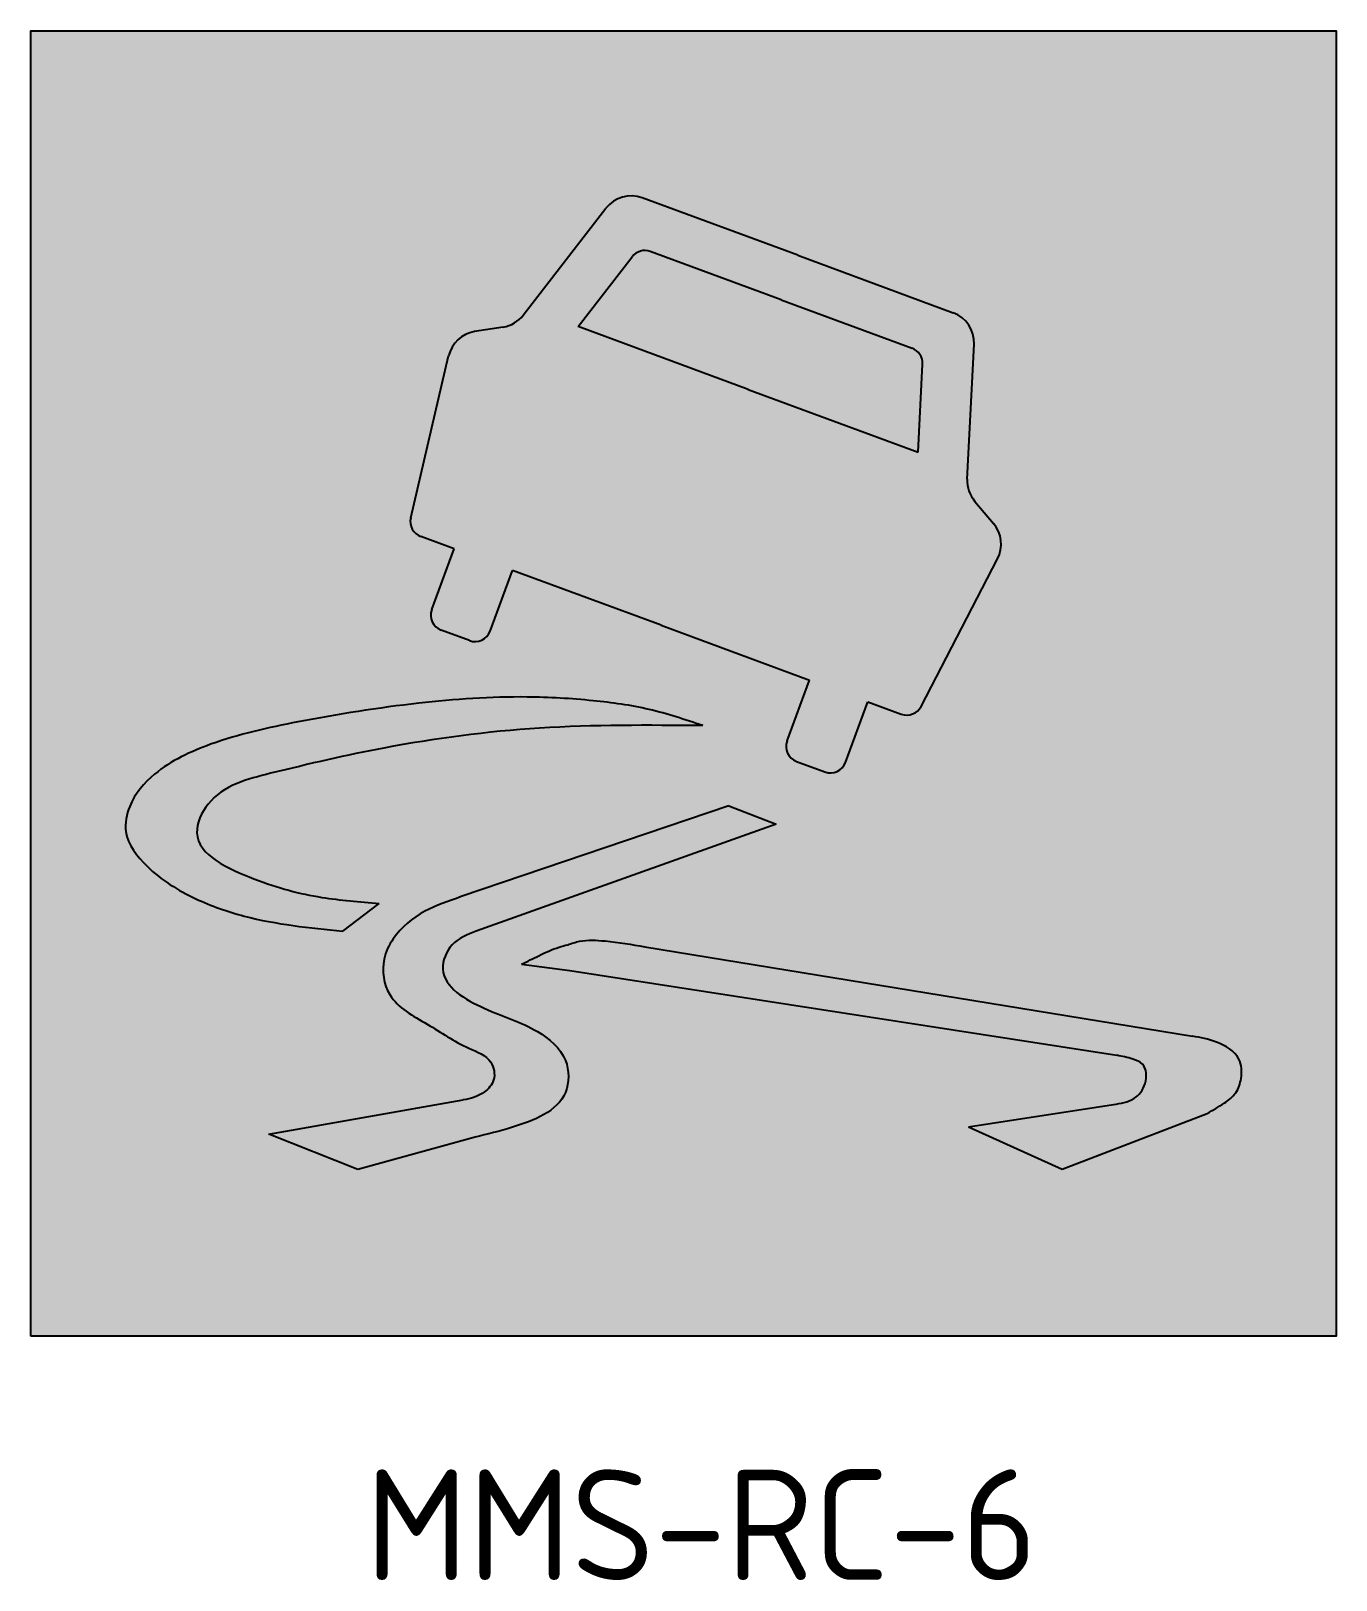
# Model space of a CAD drawing. Extents: x 158 to 359, y 73 to 242.
# Drawn here: x 157.8 to 217.8, y 170.8 to 242.1 of the extents above.
import ezdxf

# ---------------------------------------------------------------- set-up
doc = ezdxf.new("R2010")
doc.units = 0
doc.header["$LTSCALE"] = 0.3
doc.header["$MEASUREMENT"] = 0
doc.layers.add('L25', color=1, linetype='CONTINUOUS')
doc.layers.add('yellow', color=50, linetype='CONTINUOUS')
doc.styles.add('iso', font='iso3098b.shx')

msp = doc.modelspace()

# ---------------------------------------------------------------- hatches: boundary and pattern name
at = {"layer": 'L25'}
h = msp.add_hatch(color=256, dxfattribs=at)
edge = h.paths.add_edge_path(flags=16)
edge.add_arc((198.057249461621, 226.7778349656129), 0.7349230198909287, 357.1525925236992, 429.717440911082)
edge.add_line((198.3120106299971, 227.4671887153331), (192.2934629260604, 229.6914346059187))
edge.add_line((192.2934629260656, 229.6914346059158), (186.2749152221297, 231.9156804965017))
edge.add_arc((186.0201540537537, 231.2263267467814), 0.7349230198909287, 69.71744091106892, 142.2822892984539)
edge.add_line((185.438804615154, 231.6759317683333), (182.9555688613137, 228.465051902215))
edge.add_line((182.9555688613137, 228.465051902215), (190.7725969555823, 225.576150215202))
edge.add_line((190.772596955578, 225.5761502152048), (198.5896250498477, 222.687248528189))
edge.add_line((198.5896250498477, 222.687248528189), (198.7912651281615, 226.7413267961343))
edge = h.paths.add_edge_path()
edge.add_arc((199.689555457237, 227.7236126543627), 1.469846039781857, 357.152592523724, 429.7174409110719)
edge.add_line((200.199077793986, 229.1023201538031), (193.051897518692, 231.7436693859787))
edge.add_line((193.0518975186961, 231.743669385976), (185.9047172434007, 234.3850186181515))
edge.add_arc((185.3951949066503, 233.0063111187097), 1.469846039781857, 69.71744091108191, 142.2822892984287)
edge.add_line((184.2324960294502, 233.9055211618146), (180.4350638418156, 228.9953556508036))
edge.add_arc((179.2723649646155, 229.8945656939069), 1.469846039781857, 279.20315073379084, 322.28228929843937, ccw=False)
edge.add_line((179.5074454829081, 228.4436402890094), (178.1962691923554, 228.2312020748078))
edge.add_arc((178.4313497106486, 226.7802766699087), 1.469846039781857, 99.20315073382284, 166.8166874414052)
edge.add_line((177.0002409209425, 227.115500494671), (175.2571696421475, 219.67413015073))
edge.add_arc((175.972724037, 219.5065182383489), 0.7349230198909287, 166.8166874414079, 249.7174409110368)
edge.add_line((175.7179628686248, 218.8171644886288), (177.2551564356472, 218.2490712138585))
edge.add_line((177.2551564356464, 218.24907121386), (176.2231333578901, 215.4565381799275))
edge.add_arc((176.9124871076109, 215.2017770115531), 0.7349230198909287, 159.7174409110862, 249.717440911082)
edge.add_line((176.6577259392357, 214.512423261833), (177.9625940675392, 214.0301893883315))
edge.add_arc((178.2173552359138, 214.7195431380517), 0.7349230198909287, 249.7174409110863, 339.7174409110863)
edge.add_line((178.9067089856345, 214.4647819696771), (179.9387320633916, 217.2573150036068))
edge.add_line((179.9387320633908, 217.2573150036068), (186.7658127188594, 214.7342634570208))
edge.add_line((186.7658127188594, 214.7342634570208), (193.5928933743266, 212.2112119104349))
edge.add_line((193.5928933743266, 212.2112119104349), (192.5608702965695, 209.4186788765038))
edge.add_arc((193.2502240462896, 209.1639177081295), 0.7349230198909287, 159.7174409110676, 249.7174409110646)
edge.add_line((192.9954628779153, 208.4745639584092), (194.3003310062179, 207.992330084905))
edge.add_arc((194.5550921745923, 208.681683834625), 0.7349230198909287, 249.7174409110689, 339.7174409110676)
edge.add_line((195.2444459243126, 208.4269226662491), (196.2764690020711, 211.2194557001789))
edge.add_line((196.2764690020711, 211.2194557001789), (197.8136625690913, 210.6513624254087))
edge.add_arc((198.0684237374679, 211.3407161751303), 0.7349230198909287, 249.7174409111171, 332.6181943807439)
edge.add_line((198.7210070681787, 211.0027119715413), (202.2360640293301, 217.7892180415696))
edge.add_arc((200.9308973679081, 218.4652264487462), 1.469846039781857, 332.6181943807476, 400.231731088328)
edge.add_line((202.0530343492729, 219.4145714733364), (201.1951276067252, 220.4286273302047))
edge.add_arc((202.3172645880906, 221.3779723547948), 1.469846039781857, 177.1525925237143, 220.2317310883641, ccw=False)
edge.add_line((200.8492332550081, 221.4509886937519), (201.1575867903173, 227.6505963154056))
h = msp.add_hatch(color=256, dxfattribs=at)
edge = h.paths.add_edge_path()
edge.add_spline(control_points=[(188.6858272026437, 210.1184992635136), (187.8712863241166, 210.3929407566053), (186.2309591521265, 210.9456126360741), (183.5034729599926, 211.3120545570035), (179.9608962599616, 211.523762134836), (175.4065433301994, 211.2002840675746), (170.5463486530172, 210.4322612284019), (166.4174231768843, 209.5178332761305), (163.6569650729948, 208.2478174402229), (162.3159309960212, 206.6875142524266), (161.9896128772242, 204.9776419643989), (163.278504362481, 203.3292492274176), (165.2360211637183, 202.1307055523109), (168.2947471873832, 201.0509686625876), (170.6087316348772, 200.8246668867135), (172.1325736758192, 200.6756390225072)], knot_values=[0, 0, 0, 0, 0.5416870776609061, 1.090852596384985, 1.730996138705006, 2.781858136533943, 3.965468945068126, 4.837012895507593, 5.4519056609939, 5.847260758112938, 6.090942255522537, 6.485713405331295, 7.050803093725868, 7.550433971548412, 8.51400525979364, 8.51400525979364, 8.51400525979364, 8.51400525979364], degree=3, periodic=0)
edge.add_line((172.1325736758192, 200.6756390225072), (173.8089042732257, 201.9469859963779))
edge.add_spline(control_points=[(173.8089042732257, 201.9469859963779), (172.9106854324092, 202.0187455142168), (170.9199050894404, 202.1777907613692), (168.1988043241527, 202.9093613779224), (164.8809006765223, 204.4364589134668), (166.1487209358813, 207.2586282268559), (169.588228903315, 208.1305820780391), (174.5794667011766, 209.2942453741281), (181.2815156164789, 210.1841755367094), (186.1859388984789, 210.1406732827066), (188.6858272026437, 210.1184992635136)], knot_values=[0, 0, 0, 0, 0.5592214660238373, 1.23943859929996, 1.949147645927528, 2.246767017702443, 2.919630930311256, 4.043406259745064, 5.563059390706766, 7.142975309375855, 7.142975309375855, 7.142975309375855, 7.142975309375855], degree=3, periodic=0)
h = msp.add_hatch(color=256, dxfattribs=at)
edge = h.paths.add_edge_path()
edge.add_line((189.8839489962087, 206.4376056118689), (177.582469840848, 202.2621532233285))
edge.add_spline(control_points=[(177.5824698408483, 202.2621532233285), (176.9725132173894, 202.0342795769158), (175.8234509798315, 201.6786832689966), (174.5475766834199, 200.6256497826575), (173.8608021612814, 199.2198369894821), (174.1390785365245, 197.4037507452271), (176.0876235646106, 196.4115766725852), (177.5490314608696, 195.3865618503032), (179.0027916539392, 194.8744952459671), (179.1982732779328, 193.8272591072646), (178.5868171391894, 193.1331044693965), (178.0239255913929, 192.9733716120437), (177.6740168674355, 192.9106103551761)], knot_values=[0, 0, 0, 0, 2.415793174369011, 5.04692196239813, 6.450628076639541, 8.686948355384974, 11.67502771204002, 14.68426181382272, 16.3144967820663, 17.43265692143183, 18.37813636492634, 19.79927411136993, 19.79927411136993, 19.79927411136993, 19.79927411136993], degree=3, periodic=0)
edge.add_line((177.6740168675524, 192.9106103551973), (168.7390649348021, 191.3301955996311))
edge.add_line((168.7390649348021, 191.3301955996311), (172.8320840222855, 189.7073485945158))
edge.add_line((172.8320840222855, 189.7073485945158), (178.2179781942374, 191.1984173124829))
edge.add_spline(control_points=[(178.2179781942374, 191.1984173124815), (178.7782548403361, 191.3357058940547), (180.2552156946876, 191.6976161434734), (182.5519126456586, 192.5922306402127), (182.5523238985866, 194.9689268255562), (180.8619480744745, 196.3611676277238), (178.7639477527475, 196.937562895734), (176.3349567287438, 198.3447746573592), (177.0718625623822, 200.2073012087426), (177.8615057899158, 200.5120089333084), (178.2709330169192, 200.6699988132508)], knot_values=[0, 0, 0, 0, 0.3747530801700605, 0.9878970207185565, 1.296632779270013, 1.685716893694251, 2.247162543752035, 2.799050735668432, 3.049428061244749, 3.319041370448513, 3.319041370448513, 3.319041370448513, 3.319041370448513], degree=3, periodic=0)
edge.add_line((178.2709330169184, 200.6699988132508), (192.0552481697482, 205.590971870946))
edge.add_line((192.0552481697482, 205.590971870946), (189.8839489962087, 206.4376056118689))
h = msp.add_hatch(color=256, dxfattribs=at)
edge = h.paths.add_edge_path()
edge.add_spline(control_points=[(211.8785755797661, 192.2937130945139), (212.1399974438921, 192.4414177758887), (212.6086157602217, 192.7061895054117), (213.2447046363361, 193.1956666542243), (213.4971929617851, 193.9513953668767), (213.434472568558, 194.9946263072013), (212.3530656765939, 195.629166519766), (211.57195696209, 195.7749628471132), (211.2092447943552, 195.8426641810732)], knot_values=[0, 0, 0, 0, 0.1907927476200307, 0.3420103228799632, 0.4899781442306991, 0.6784967849629409, 0.9512756992139102, 1.187750479095104, 1.187750479095104, 1.187750479095104, 1.187750479095104], degree=3, periodic=0)
edge.add_line((211.2092447943552, 195.8426641810747), (186.0249609458532, 199.9512554482346))
edge.add_spline(control_points=[(186.0249609458523, 199.9512554482333), (185.4192000198317, 200.0548767259942), (184.4310607097714, 200.223907532565), (183.210688055949, 200.2898767936833), (182.6571759420208, 200.1062569765974), (182.4752539286416, 200.0459069210518)], knot_values=[0, 0, 0, 0, 0.3897107739441669, 0.6357104242724734, 0.7561462260128669, 0.7561462260128669, 0.7561462260128669, 0.7561462260128669], degree=3, periodic=0)
edge.add_spline(control_points=[(182.4752539286416, 200.0459069210518), (182.3429186244282, 200.0113890214195), (181.8839579454782, 199.891675247794), (181.1847765757897, 199.5637398494008), (180.6218196522783, 199.27924985554), (180.3595346023582, 199.1467042394809)], knot_values=[0, 0, 0, 0, 0.08629186081751689, 0.299274417088949, 0.4850654581221187, 0.4850654581221187, 0.4850654581221187, 0.4850654581221187], degree=3, periodic=0)
edge.add_line((180.3595346023582, 199.1467042394809), (182.5690480759629, 198.8546728223453))
edge.add_line((182.5690480759629, 198.8546728223453), (207.7225054212367, 194.9641331402278))
edge.add_spline(control_points=[(207.7225054212367, 194.9641331402278), (207.9641512217968, 194.9150002866019), (208.3669197039729, 194.8331070162286), (209.088888544233, 194.5578872722178), (209.1314749258315, 193.6214731462222), (208.5331912726203, 192.8492275978008), (207.9033076909091, 192.7541798533915), (207.569294852294, 192.7037782111898)], knot_values=[0, 0, 0, 0, 0.1583582336528847, 0.263947088095816, 0.4530220257233103, 0.6350771175135966, 0.8406017914196752, 0.8406017914196752, 0.8406017914196752, 0.8406017914196752], degree=3, periodic=0)
edge.add_line((207.569294852294, 192.7037782111884), (200.9002684755327, 191.6786291093292))
edge.add_line((200.9002684755327, 191.6786291093292), (205.2094987217612, 189.7308403398688))
edge.add_line((205.2094987217612, 189.7308403398688), (211.8785755797657, 192.2937130945139))
at = {"layer": 'yellow'}
h = msp.add_hatch(color=256, dxfattribs=at)
h.paths.add_polyline_path([(217.8002575064471, 242.0548077980702), (157.8002575064471, 242.0548077980702), (157.8002575064471, 182.0548077980702), (217.8002575064471, 182.0548077980702)])
h.paths.add_polyline_path([(177.0002409209425, 227.115500494671, -0.3038877483758717), (178.1962691923554, 228.2312020748078), (179.5074454829081, 228.4436402890094, 0.1902137093961361), (180.4350638418156, 228.9953556508036), (184.2324960294502, 233.9055211618146, -0.327646698015043), (185.9047172434007, 234.3850186181515), (193.0518975186961, 231.743669385976), (200.199077793986, 229.1023201538031, -0.3276466980150512), (201.1575867903173, 227.6505963154056), (200.8492332550081, 221.4509886937519, 0.1902137093963258), (201.1951276067252, 220.4286273302047), (202.0530343492729, 219.4145714733364, -0.3038877483758178), (202.2360640293301, 217.7892180415696), (198.7210070681787, 211.0027119715413, -0.3783709861870639), (197.8136625690913, 210.6513624254087), (196.276469002071, 211.2194557001788), (195.2444459243126, 208.4269226662491, -0.4142135623722845), (194.3003310062179, 207.992330084905), (192.9954628779153, 208.4745639584092, -0.414213562372626), (192.5608702965695, 209.4186788765038), (193.5928933743266, 212.2112119104349), (186.7658127188594, 214.7342634570208), (179.9387320633915, 217.2573150036065), (178.9067089856345, 214.4647819696771, -0.4142135623729999), (177.9625940675392, 214.0301893883315), (176.6577259392357, 214.512423261833, -0.4142135623725716), (176.2231333578901, 215.4565381799275), (177.2551564356461, 218.249071213859), (175.7179628686248, 218.8171644886288, -0.3783709861860644), (175.2571696421475, 219.67413015073)], flags=16)
edge = h.paths.add_edge_path(flags=16)
edge.add_spline(control_points=[(172.1325736758192, 200.6756390225072), (170.6087316348773, 200.8246668867134), (168.2947471873833, 201.0509686625874), (165.2360211637184, 202.130705552311), (163.2785043624812, 203.3292492274176), (161.9896128772241, 204.9776419643989), (162.3159309960209, 206.6875142524265), (163.6569650729945, 208.247817440223), (166.4174231768842, 209.5178332761302), (170.5463486530173, 210.432261228402), (175.4065433301992, 211.2002840675746), (179.9608962599617, 211.5237621348359), (183.5034729599925, 211.3120545570035), (186.2309591521264, 210.9456126360741), (187.8712863241165, 210.3929407566053), (188.6858272026437, 210.1184992635136)], knot_values=[0, 0, 0, 0, 4.576751932434959, 6.94988883831212, 9.6339407137772, 11.50901694819584, 12.66645052656552, 14.54430038242072, 17.4649059328463, 21.60454822816603, 27.22643954154743, 32.21780316763127, 35.25834436068014, 37.86675992858707, 40.43965454438088, 40.43965454438088, 40.43965454438088, 40.43965454438088], degree=3, periodic=0)
edge.add_spline(control_points=[(188.6858272026437, 210.1184992635136), (186.1859388984789, 210.1406732827067), (181.2815156164788, 210.1841755367092), (174.5794667011765, 209.2942453741283), (169.5882289033152, 208.1305820780389), (166.1487209358812, 207.258628226856), (164.8809006765225, 204.4364589134669), (168.1988043241527, 202.9093613779226), (170.9199050894403, 202.1777907613691), (172.9106854324091, 202.0187455142168), (173.8089042732257, 201.9469859963779)], knot_values=[0, 0, 0, 0, 7.504253522353918, 14.72227204221409, 20.05995797510978, 23.25591373870066, 24.66954037070781, 28.04050242638974, 31.27138437272305, 33.92756348111558, 33.92756348111558, 33.92756348111558, 33.92756348111558], degree=3, periodic=0)
edge.add_line((173.8089042732257, 201.9469859963779), (172.1325736758193, 200.6756390225072))
h.paths.add_polyline_path([(182.9555688613137, 228.4650519022151), (185.438804615154, 231.6759317683333, -0.3276466980152551), (186.2749152221297, 231.9156804965017), (192.2934629260656, 229.6914346059158), (198.3120106299971, 227.4671887153331, -0.3276466980147476), (198.7912651281615, 226.7413267961343), (198.5896250498476, 222.6872485281891), (190.772596955578, 225.5761502152048)], flags=0)
edge = h.paths.add_edge_path(flags=16)
edge.add_spline(control_points=[(177.6740168674355, 192.9106103551761), (178.0239255913929, 192.9733716120437), (178.5868171391894, 193.1331044693965), (179.1982732779328, 193.8272591072646), (179.0027916539392, 194.8744952459671), (177.5490314608696, 195.3865618503032), (176.0876235646106, 196.4115766725852), (174.1390785365245, 197.4037507452271), (173.8608021612814, 199.2198369894821), (174.5475766834199, 200.6256497826575), (175.8234509798315, 201.6786832689966), (176.9725132173894, 202.0342795769158), (177.5824698408483, 202.2621532233285)], knot_values=[0, 0, 0, 0, 1.421137746443581, 2.366617189938097, 3.484777329303629, 5.115012297547203, 8.124246399329905, 11.11232575598495, 13.34864603473038, 14.7523521489718, 17.38348093700091, 19.79927411136993, 19.79927411136993, 19.79927411136993, 19.79927411136993], degree=3, periodic=0)
edge.add_line((177.58246984085, 202.262153223329), (189.8839489962087, 206.4376056118689))
edge.add_line((189.8839489962087, 206.4376056118689), (192.0552481697483, 205.590971870946))
edge.add_line((192.0552481697483, 205.590971870946), (178.2709330169213, 200.6699988132519))
edge.add_spline(control_points=[(178.2709330169192, 200.6699988132508), (177.8615057899159, 200.5120089333083), (177.0718625623822, 200.2073012087426), (176.3349567287436, 198.3447746573591), (178.7639477527476, 196.937562895734), (180.8619480744745, 196.3611676277238), (182.5523238985864, 194.9689268255562), (182.5519126456584, 192.5922306402128), (180.2552156946874, 191.6976161434734), (178.7782548403358, 191.3357058940547), (178.2179781942374, 191.1984173124815)], knot_values=[0, 0, 0, 0, 1.280603987439026, 2.469841278595847, 5.09118894602296, 7.75793243994608, 9.6059965056715, 11.07242353271096, 13.98472254888077, 15.76471735028023, 15.76471735028023, 15.76471735028023, 15.76471735028023], degree=3, periodic=0)
edge.add_line((178.2179781941842, 191.1984173124679), (172.8320840222855, 189.7073485945158))
edge.add_line((172.8320840222855, 189.7073485945158), (168.7390649348022, 191.3301955996311))
edge.add_line((168.7390649348022, 191.3301955996311), (177.6740168674381, 192.910610355177))
edge = h.paths.add_edge_path(flags=16)
edge.add_spline(control_points=[(180.3595346023582, 199.1467042394809), (180.6218196522785, 199.2792498555402), (181.1847765757897, 199.5637398494009), (181.8839579454783, 199.8916752477939), (182.3429186244284, 200.0113890214194), (182.4752539286416, 200.0459069210518)], knot_values=[0, 0, 0, 0, 0.8824666285212049, 1.894086980727147, 2.303954362173612, 2.303954362173612, 2.303954362173612, 2.303954362173612], degree=3, periodic=0)
edge.add_spline(control_points=[(182.4752539286416, 200.0459069210518), (182.657175942021, 200.1062569765973), (183.2106880559491, 200.2898767936833), (184.4310607097714, 200.223907532565), (185.4192000198317, 200.0548767259943), (186.0249609458523, 199.9512554482333)], knot_values=[0, 0, 0, 0, 0.5720435997562038, 1.74048789521547, 3.591528455989727, 3.591528455989727, 3.591528455989727, 3.591528455989727], degree=3, periodic=0)
edge.add_line((186.0249609451111, 199.9512554483566), (211.2092447943286, 195.8426641810792))
edge.add_spline(control_points=[(211.2092447943552, 195.8426641810732), (211.57195696209, 195.7749628471131), (212.3530656765941, 195.6291665197662), (213.4344725685579, 194.9946263072012), (213.4971929617847, 193.9513953668767), (213.244704636336, 193.1956666542243), (212.6086157602219, 192.7061895054117), (212.1399974438921, 192.4414177758886), (211.8785755797661, 192.2937130945139)], knot_values=[0, 0, 0, 0, 1.123203253351541, 2.418843169313718, 3.31426529717984, 4.017079941582979, 4.735330203117126, 5.641553839102391, 5.641553839102391, 5.641553839102391, 5.641553839102391], degree=3, periodic=0)
edge.add_line((211.878575579767, 192.2937130945144), (205.2094987217612, 189.7308403398688))
edge.add_line((205.2094987217612, 189.7308403398688), (200.9002684755327, 191.6786291093292))
edge.add_line((200.9002684755327, 191.6786291093292), (207.5692948522593, 192.703778211183))
edge.add_spline(control_points=[(207.569294852294, 192.7037782111898), (207.9033076909091, 192.7541798533915), (208.5331912726203, 192.8492275978008), (209.1314749258315, 193.6214731462222), (209.0888885442331, 194.557887272218), (208.3669197039729, 194.8331070162286), (207.9641512217969, 194.9150002866019), (207.7225054212367, 194.9641331402278)], knot_values=[0, 0, 0, 0, 0.9761970493907454, 1.840918739757963, 2.738983155663862, 3.240507017479346, 3.992673837650637, 3.992673837650637, 3.992673837650637, 3.992673837650637], degree=3, periodic=0)
edge.add_line((207.7225054212371, 194.9641331402278), (182.5690480759629, 198.8546728223455))
edge.add_line((182.5690480759629, 198.8546728223455), (180.3595346023582, 199.1467042394808))

# ---------------------------------------------------------------- linework, layer by layer
at = {"layer": 'L25'}
for p, q in [((193.0518975186961, 231.743669385976), (185.9047172434007, 234.3850186181515)), ((180.4350638418156, 228.9953556508036), (184.2324960294502, 233.9055211618146)), ((182.9555688613137, 228.465051902215), (185.438804615154, 231.6759317683333)), ((192.2934629260656, 229.6914346059158), (186.2749152221297, 231.9156804965017)), ((193.051897518692, 231.7436693859787), (200.199077793986, 229.1023201538031)), ((192.2934629260604, 229.6914346059187), (198.3120106299971, 227.4671887153331)), ((179.5074454829081, 228.4436402890094), (178.1962691923554, 228.2312020748078)), ((190.7725969555823, 225.576150215202), (182.9555688613137, 228.465051902215)), ((200.8492332550081, 221.4509886937519), (201.1575867903173, 227.6505963154056)), ((175.2571696421475, 219.67413015073), (177.0002409209425, 227.115500494671)), ((198.5896250498477, 222.687248528189), (198.7912651281615, 226.7413267961343)), ((190.772596955578, 225.5761502152048), (198.5896250498477, 222.687248528189)), ((201.1951276067252, 220.4286273302047), (202.0530343492729, 219.4145714733364)), ((177.2551564356472, 218.2490712138585), (175.7179628686248, 218.8171644886288)), ((176.2231333578901, 215.4565381799275), (177.2551564356464, 218.24907121386)), ((178.9067089856345, 214.4647819696771), (179.9387320633916, 217.2573150036068)), ((186.7658127188594, 214.7342634570208), (179.9387320633908, 217.2573150036068)), ((198.7210070681787, 211.0027119715413), (202.2360640293301, 217.7892180415696)), ((177.9625940675392, 214.0301893883315), (176.6577259392357, 214.512423261833)), ((186.7658127188594, 214.7342634570208), (193.5928933743266, 212.2112119104349)), ((192.5608702965695, 209.4186788765038), (193.5928933743266, 212.2112119104349)), ((195.2444459243126, 208.4269226662491), (196.2764690020711, 211.2194557001789)), ((196.2764690020711, 211.2194557001789), (197.8136625690913, 210.6513624254087)), ((192.9954628779153, 208.4745639584092), (194.3003310062179, 207.992330084905)), ((189.8839489962087, 206.4376056118689), (177.582469840848, 202.2621532233285)), ((189.8839489962087, 206.4376056118689), (192.0552481697482, 205.590971870946)), ((192.0552481697482, 205.590971870946), (178.2709330169184, 200.6699988132508)), ((172.1325736758192, 200.6756390225072), (173.8089042732257, 201.9469859963779)), ((186.0249609458532, 199.9512554482346), (211.2092447943552, 195.8426641810747)), ((180.3595346023582, 199.1467042394809), (182.5690480759629, 198.8546728223453)), ((182.5690480759629, 198.8546728223453), (207.7225054212367, 194.9641331402278)), ((168.7390649348021, 191.3301955996311), (177.6740168675524, 192.9106103551973)), ((200.9002684755327, 191.6786291093292), (207.569294852294, 192.7037782111884)), ((205.2094987217612, 189.7308403398688), (211.8785755797657, 192.2937130945139)), ((200.9002684755327, 191.6786291093292), (205.2094987217612, 189.7308403398688)), ((172.8320840222855, 189.7073485945158), (168.7390649348021, 191.3301955996311)), ((178.2179781942374, 191.1984173124829), (172.8320840222855, 189.7073485945158))]:
    msp.add_line(p, q, dxfattribs=at)
msp.add_lwpolyline([(157.8002575064471, 182.0548077980702), (157.8002575064471, 242.0548077980702), (217.8002575064471, 242.0548077980702), (217.8002575064471, 182.0548077980702)], close=True, dxfattribs=at)
for centre, radius, start, end in [((185.3951949066503, 233.0063111187097), 1.469846039781857, 69.71744091108191, 142.2822892984287), ((186.0201540537537, 231.2263267467814), 0.7349230198909287, 69.71744091106892, 142.2822892984539), ((179.2723649646155, 229.8945656939069), 1.469846039781857, 279.2031507337908, 322.2822892984394), ((199.689555457237, 227.7236126543627), 1.469846039781857, 357.152592523724, 69.71744091107195), ((178.4313497106486, 226.7802766699087), 1.469846039781857, 99.20315073382284, 166.8166874414052), ((198.057249461621, 226.7778349656129), 0.7349230198909287, 357.1525925236992, 69.71744091108191), ((202.3172645880906, 221.3779723547948), 1.469846039781857, 177.1525925237144, 220.2317310883641), ((175.972724037, 219.5065182383489), 0.7349230198909287, 166.8166874414079, 249.7174409110368), ((200.9308973679081, 218.4652264487462), 1.469846039781857, 332.6181943807476, 40.23173108832806), ((176.9124871076109, 215.2017770115531), 0.7349230198909287, 159.7174409110862, 249.717440911082), ((178.2173552359138, 214.7195431380517), 0.7349230198909287, 249.7174409110863, 339.7174409110863), ((198.0684237374679, 211.3407161751303), 0.7349230198909287, 249.7174409111171, 332.6181943807439), ((193.2502240462896, 209.1639177081295), 0.7349230198909287, 159.7174409110676, 249.7174409110646), ((194.5550921745923, 208.681683834625), 0.7349230198909287, 249.7174409110689, 339.7174409110676)]:
    msp.add_arc(centre, radius, start, end, dxfattribs=at)
for points in [[(188.6858272026437, 210.1184992635136), (186.2228474138233, 210.8624866719035), (183.6453761685265, 211.2630784273945), (180.6096866911555, 211.4347762538403), (175.6265318665095, 211.148631462869), (170.0705663908356, 210.2901970899595), (166.0611442398218, 209.2600648905984), (163.4836729945362, 207.88653703835), (162.3381021737159, 206.3985896012338), (162.1662640265264, 205.2539830576966), (163.1399967001587, 203.6515612763973), (165.3738421323303, 202.1635864596233), (167.6076370832479, 201.3623755689764), (172.1325736758192, 200.6756390225072)], [(188.6858272026437, 210.1184992635136), (181.1824468609387, 210.0040249193304), (174.0227428136122, 209.0883670641568), (168.8130786568828, 207.9263470590274), (165.9466023021134, 206.5130365657607), (165.4310878605576, 205.1967595754326), (168.0502061303675, 203.0745897731795), (171.1672713695594, 202.2245883344959), (173.8089042732257, 201.9469859963779)], [(178.2709330169192, 200.6699988132508), (177.1588312594246, 200.0350371973857), (176.7351421967577, 198.9238338348753), (178.6416672569051, 197.1247713599857), (181.0847069552027, 196.0556231499966), (182.3688992660918, 194.7266419990095), (182.3688992660918, 193.2602149719701), (179.9380760283115, 191.656287309558), (178.2179781942374, 191.1984173124815)], [(182.4752539286416, 200.0459069210518), (183.0251131501766, 200.2036685022905), (184.1934510110603, 200.2194391844849), (186.0249609458523, 199.9512554482333)], [(180.3595346023582, 199.1467042394809), (181.1489602620777, 199.5411081925923), (182.0805410987816, 199.9354847660387), (182.4752539286416, 200.0459069210518)], [(211.8785755797661, 192.2937130945139), (212.6551790040584, 192.7607552765445), (213.1892705426064, 193.2409944530443), (213.4358149113814, 193.8991466380387), (213.3316781257972, 194.7884926432361), (212.2991348054334, 195.5711401267217), (211.2092447943552, 195.8426641810732)], [(207.569294852294, 192.7037782111898), (208.5072868067062, 192.974207079281), (209.0235584668931, 193.6678980585214), (208.8989202808204, 194.5572714433766), (208.4538776528556, 194.7884926432361), (207.7225054212367, 194.9641331402278)]]:
    msp.add_spline(points, degree=3, dxfattribs=at)
msp.add_open_spline([(177.5824698408483, 202.2621532233285), (176.9725132173894, 202.0342795769158), (175.8234509798315, 201.6786832689966), (174.5475766834199, 200.6256497826575), (173.8608021612814, 199.2198369894821), (174.1390785365245, 197.4037507452271), (176.0876235646106, 196.4115766725852), (177.5490314608696, 195.3865618503032), (179.0027916539392, 194.8744952459671), (179.1982732779328, 193.8272591072646), (178.5868171391894, 193.1331044693965), (178.0239255913929, 192.9733716120437), (177.6740168674355, 192.9106103551761)], degree=3, knots=[0, 0, 0, 0, 2.415793174369011, 5.04692196239813, 6.450628076639541, 8.686948355384974, 11.67502771204002, 14.68426181382272, 16.3144967820663, 17.43265692143183, 18.37813636492634, 19.79927411136993, 19.79927411136993, 19.79927411136993, 19.79927411136993], dxfattribs=at)

# ---------------------------------------------------------------- texts
at = {"layer": 'yellow', "insert": (173.1657289818154, 175.9263196324105), "char_height": 5.086725820878446, "width": 147.0205962910272, "attachment_point": 1, "style": 'iso'}
msp.add_mtext('MMS-RC-6', dxfattribs=at)

doc.saveas('drawing.dxf')
